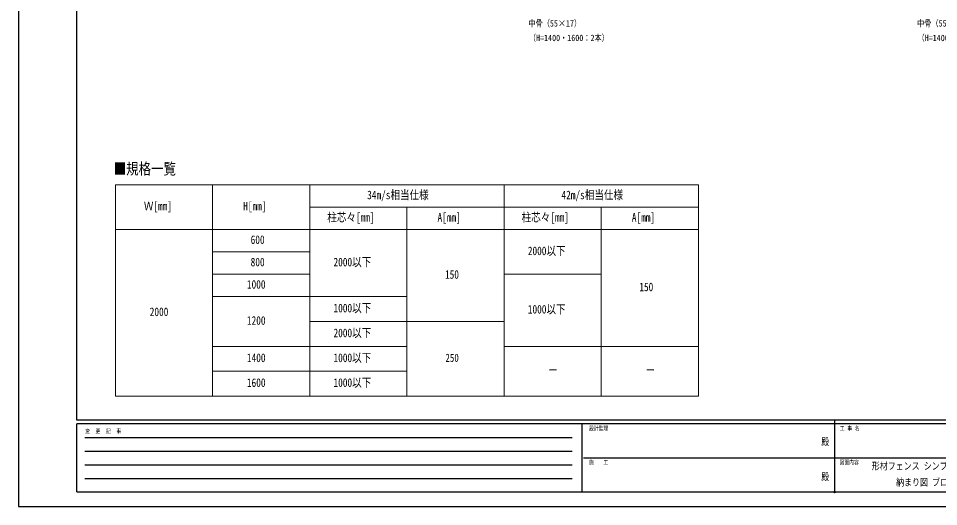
# Model space of a CAD drawing. Units: millimetres, scale not verified. Extents: x -4205 to 4205, y -2970 to 2970.
# Drawn here: x -4205 to 530, y -2970 to -460 of the extents above; entities that cross this region are included whole.
import ezdxf
from ezdxf.enums import TextEntityAlignment as Align

# ---------------------------------------------------------------- set-up
doc = ezdxf.new("R2010")
doc.units = ezdxf.units.MM
doc.header["$LTSCALE"] = 16
doc.header["$PDMODE"] = 32
doc.header["$PDSIZE"] = 8
doc.layers.add('0-1_TABLE1', color=7, linetype='Continuous', lineweight=18)
for name, color, linetype in [('0-2_USER1', 3, 'Continuous'), ('0-5_YKK_D', 6, 'Continuous'), ('0-6_YKK_ZWAK', 7, 'Continuous')]:
    doc.layers.add(name, color=color, linetype=linetype)
doc.styles.add('ＭＳ ゴシック', font='')
doc.styles.get('ＭＳ ゴシック').set_extended_font_data('MS Gothic')

msp = doc.modelspace()

# ---------------------------------------------------------------- linework, layer by layer
at = {"layer": '0-1_TABLE1'}
for p, q in [((-3705.51, -1315.3), (-705.51, -1315.3)), ((-3705.51, -1315.3), (-3705.51, -2401.92)), ((-3205.51, -1315.3), (-3205.51, -2401.92)), ((-2705.51, -1315.3), (-2705.51, -2401.92)), ((-1705.51, -1315.3), (-1705.51, -2401.92)), ((-705.51, -1315.3), (-705.51, -2401.92)), ((-2705.51, -1430.3), (-705.51, -1430.3)), ((-2205.51, -1430.3), (-2205.51, -2401.92)), ((-1205.51, -1430.3), (-1205.51, -2401.92)), ((-3705.51, -1545.3), (-705.51, -1545.3)), ((-3205.51, -1660.3), (-2705.51, -1660.3)), ((-3205.51, -1775.3), (-2705.51, -1775.3)), ((-1705.51, -1775.3), (-1205.51, -1775.3)), ((-3205.51, -1890.3), (-2205.51, -1890.3)), ((-2705.51, -2018.2), (-1705.51, -2018.2)), ((-3205.51, -2146.11), (-2205.51, -2146.11)), ((-1705.51, -2146.11), (-705.51, -2146.11)), ((-3205.51, -2274.01), (-2205.51, -2274.01)), ((-3705.51, -2401.92), (-705.51, -2401.92))]:
    msp.add_line(p, q, dxfattribs=at)
at = {"layer": '0-6_YKK_ZWAK'}
for p, q in [((-3904.98, -2525), (-3904.98, 2775)), ((3895.02, -2525), (-3904.98, -2525)), ((-1304.98, -2545), (-3904.98, -2545)), ((-3904.98, -2895), (-3904.98, -2545)), ((-1304.98, -2545), (-1304.98, -2895)), ((-4.98, -2545), (-1304.98, -2545)), ((-4.98, -2525), (-4.98, -2895)), ((1295.02, -2545), (-4.98, -2545)), ((-3862.48, -2615), (-1354.98, -2615)), ((-3862.48, -2685), (-1354.98, -2685)), ((-1297.48, -2720), (-4.98, -2720)), ((-4.98, -2720), (1295.02, -2720)), ((-3862.48, -2755), (-1354.98, -2755)), ((-3862.48, -2825), (-1354.98, -2825)), ((-3904.98, -2895), (-1304.98, -2895)), ((-1304.98, -2895), (-4.98, -2895)), ((-4.98, -2895), (1295.02, -2895))]:
    msp.add_line(p, q, dxfattribs=at)
msp.add_lwpolyline([(-4205, -2970), (4205, -2970), (4205, 2970), (-4205, 2970)], close=True, dxfattribs=at)
msp.add_point((-4.98, -2895), dxfattribs=at)

# ---------------------------------------------------------------- texts
at = {"layer": '0-1_TABLE1', "style": 'ＭＳ ゴシック', "width": 0.8}
for s, height, p in [('34m/s相当仕様', 43.99, (-2410.31, -1402.8)), ('42m/s相当仕様', 43.99, (-1410.31, -1402.8)), ('Ｗ[mm]', 43.99, (-3559.51, -1460.3)), ('H[mm]', 43.99, (-3048.31, -1460.3)), ('柱芯々[mm]', 43.99, (-2615.51, -1517.8)), ('A[mm]', 43.99, (-2048.31, -1517.8)), ('柱芯々[mm]', 43.99, (-1615.51, -1517.8)), ('A[mm]', 43.99, (-1048.31, -1517.8)), ('600', 43.99, (-3009.91, -1632.8)), ('2000以下', 43.99, (-1583.51, -1690.3)), ('800', 43.99, (-3009.91, -1747.8)), ('2000以下', 43.99, (-2583.51, -1747.8)), ('150', 43.99, (-2009.91, -1811.75)), ('1000', 43.99, (-3029.11, -1862.8)), ('150', 43.99, (-1009.91, -1875.7)), ('1000以下', 43.99, (-2583.51, -1984.25)), ('1000以下', 43.99, (-1583.51, -1990.7)), ('2000', 43.99, (-3529.11, -2003.61)), ('1200', 43.99, (-3029.11, -2048.2)), ('2000以下', 43.99, (-2583.51, -2112.15)), ('1400', 43.99, (-3029.11, -2240.06)), ('1000以下', 43.99, (-2583.51, -2240.06)), ('250', 42.15, (-2007.63, -2238.8)), ('ー', 42.15, (-1476.97, -2302.75)), ('ー', 42.15, (-976.97, -2302.75)), ('1600', 43.99, (-3029.11, -2367.96)), ('1000以下', 43.99, (-2583.51, -2367.96))]:
    msp.add_text(s, height=height, dxfattribs=at).set_placement(p, align=Align.BOTTOM_LEFT)
at = {"layer": '0-2_USER1', "style": 'ＭＳ ゴシック', "width": 0.8}
for s, height, p in [('■規格一覧', 58.65, (-3714.24, -1279.72)), ('形材フェンス シンプレオフェンス YB1型', 36.66, (186.35, -2790.83)), (' 納まり図 ブロック建て 自由柱', 36.66, (290.35, -2874.17))]:
    msp.add_text(s, height=height, dxfattribs=at).set_placement(p, align=Align.BOTTOM_LEFT)
at = {"layer": '0-5_YKK_D', "style": 'ＭＳ ゴシック', "width": 0.8}
for s, p in [('中骨（55×17）', (-1580.7, -511.51)), ('中骨（55×17）', (419.3, -511.51)), ('（H=1400・1600：2本）', (-1578.3, -586.51)), ('（H=1400・1600：2本）', (421.7, -586.51))]:
    msp.add_text(s, height=32.99, dxfattribs=at).set_placement(p, align=Align.BOTTOM_LEFT)
at = {"layer": '0-6_YKK_ZWAK', "style": 'ＭＳ ゴシック', "width": 0.8}
for s, height, p in [('設計監理', 21.99, (-1268.31, -2585)), ('工 事 名', 21.99, (21.27, -2585)), ('変  更  記  事', 21.99, (-3861.31, -2600)), ('殿', 36.66, (-73.67, -2665.83)), ('施\u3000\u3000工', 21.99, (-1268.31, -2760)), ('図面内容', 21.99, (21.27, -2760)), ('殿', 36.66, (-73.67, -2845.83))]:
    msp.add_text(s, height=height, dxfattribs=at).set_placement(p, align=Align.BOTTOM_LEFT)

doc.saveas('drawing.dxf')
